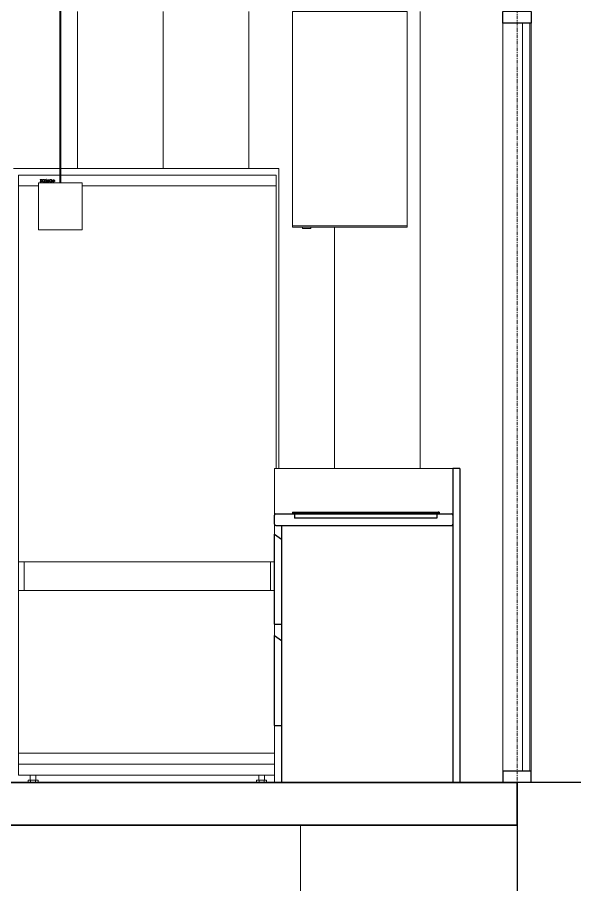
# Model space of a CAD drawing. Header units: millimetres. Extents: x -24070 to 93572, y -3360 to 13033.
# Drawn here: x 59609 to 61562, y -358 to 2680 of the extents above; entities that cross this region are included whole.
import ezdxf

# ---------------------------------------------------------------- set-up
doc = ezdxf.new("R2010")
doc.units = ezdxf.units.MM
doc.linetypes.add('Dash - Tight', pattern=[4.5, 3, -1.5])
doc.linetypes.add('Grid Line', pattern=[22.225, 12.7, -3.175, 3.175, -3.175])
for name, color, linetype, lineweight in [('A-FLOR', 192, 'Continuous', 9), ('A-FLOR-LEVL', 51, 'Continuous', 9), ('A-GENM', 13, 'Continuous', 9), ('A-GLAZ-CURT', 52, 'Continuous', 9), ('A-GLAZ-CWMG', 51, 'Continuous', 9), ('A-WALL', 113, 'Continuous', 9), ('A-WALL-PATT', 111, 'Continuous', 9), ('E-LITE-EQPM', 33, 'Continuous', 9), ('I-FURN-PNLS', 30, 'Continuous', 9), ('Q-CASE', 31, 'Continuous', 9), ('Q-SPCQ', 91, 'Continuous', 9), ('S-GRID', 1, 'Continuous', 9)]:
    doc.layers.add(name, color=color, linetype=linetype, lineweight=lineweight)
pattern_1 = [(90, (58619.97, 1850), (-300, 2e-14), [])]

# ---------------------------------------------------------------- blocks, each defined once
blk = doc.blocks.new('Miele Built-in Rangehood DA 2210 - Rangehood DA-2210-678974-Building Section')
at = {"layer": 'Q-SPCQ'}
for p, q in [((2414.6, 1945), (2414.6, 1950)), ((2414.6, 1950), (2816.6, 1950)), ((2414.6, 1945), (2816.6, 1945)), ((2449.6, 1945), (2449.6, 1940)), ((2449.6, 1945), (2449.6, 1940)), ((2449.6, 1945), (2449.6, 1940)), ((2449.6, 1945), (2449.6, 1940)), ((2449.6, 1945), (2449.6, 1940)), ((2449.6, 1945), (2449.6, 1940)), ((2479.6, 1940), (2479.6, 1945)), ((2479.6, 1940), (2479.6, 1945)), ((2479.6, 1940), (2479.6, 1945)), ((2479.6, 1940), (2479.6, 1945)), ((2479.6, 1940), (2479.6, 1945)), ((2479.6, 1940), (2479.6, 1945)), ((2816.6, 1950), (2816.6, 1945)), ((2450.1, 1940), (2450.1, 1940)), ((2450.1, 1940), (2450.1, 1940)), ((2450.1, 1940), (2450.1, 1940)), ((2464.6, 1940), (2450.1, 1940)), ((2450.1, 1940), (2450.1, 1940)), ((2450.1, 1940), (2450.1, 1940)), ((2479.1, 1940), (2464.6, 1940)), ((2479.1, 1940), (2479.1, 1940)), ((2479.1, 1940), (2479.1, 1940)), ((2479.1, 1940), (2479.1, 1940)), ((2479.1, 1940), (2479.1, 1940)), ((2479.1, 1940), (2479.1, 1940))]:
    blk.add_line(p, q, dxfattribs=at)
blk = doc.blocks.new('Miele Induction Cooktop KM 6350 LPT - Miele Induction Cooktop 6350 LPT-680524-Building Section')
at = {"layer": 'A-GENM', "lineweight": 25}
for p, q in [((2414.6, 946.8), (2417.6, 946.8)), ((2414.6, 946.8), (2414.6, 943.8)), ((2414.6, 943.8), (2417.6, 943.8)), ((2414.6, 943.8), (2601.6, 943.8)), ((2414.6, 943.8), (2414.6, 940.8)), ((2417.6, 946.8), (2417.6, 943.8)), ((2606.7, 943.8), (2601.6, 943.8)), ((2601.6, 943.8), (2601.6, 940.8)), ((2601.6, 943.8), (2601.6, 940.8)), ((2890.6, 943.8), (2606.6, 943.8)), ((2606.6, 943.8), (2606.6, 940.8)), ((2606.7, 943.8), (2606.7, 940.8)), ((2890.4, 943.8), (2895.6, 943.8)), ((2890.4, 943.8), (2890.4, 940.8)), ((2890.6, 943.8), (2890.6, 940.8)), ((2895.6, 943.8), (2895.6, 940.8)), ((2928.6, 943.8), (2895.6, 943.8)), ((2895.6, 943.8), (2895.6, 940.8)), ((2928.6, 946.8), (2925.6, 946.8)), ((2925.6, 946.8), (2925.6, 943.8)), ((2928.6, 943.8), (2925.6, 943.8)), ((2928.6, 946.8), (2928.6, 943.8)), ((2928.6, 943.8), (2928.6, 940.8)), ((2414.6, 940.8), (2601.6, 940.8)), ((2422.6, 940.8), (2920.6, 940.8)), ((2422.6, 940.8), (2422.6, 925.8)), ((2920.6, 925.8), (2422.6, 925.8)), ((2606.7, 940.8), (2601.6, 940.8)), ((2606.6, 940.8), (2890.6, 940.8)), ((2890.4, 940.8), (2895.6, 940.8)), ((2928.6, 940.8), (2895.6, 940.8)), ((2920.6, 940.8), (2920.6, 925.8))]:
    blk.add_line(p, q, dxfattribs=at)
at = {"layer": 'A-GENM'}
for p, q in [((2418.6, 946.8), (2417.6, 946.8)), ((2417.6, 946.8), (2421.6, 946.8)), ((2421.6, 946.8), (2739.7, 946.8)), ((2598.6, 943.8), (2598.6, 940.8)), ((2603.6, 943.8), (2603.6, 940.8)), ((2738.9, 943.8), (2738.9, 946.8)), ((2739.7, 946.8), (2741.1, 946.8)), ((2739.7, 946.8), (2741.1, 946.8)), ((2739.7, 943.8), (2739.7, 946.8)), ((2739.7, 943.8), (2739.7, 946.8)), ((2741.1, 946.8), (2746.8, 946.8)), ((2741.1, 943.8), (2741.1, 946.8)), ((2741.1, 943.8), (2741.1, 946.8)), ((2746.8, 946.8), (2748.2, 946.8)), ((2746.8, 946.8), (2748.2, 946.8)), ((2746.8, 943.8), (2746.8, 946.8)), ((2746.8, 943.8), (2746.8, 946.8)), ((2748.2, 946.8), (2748.4, 946.8)), ((2748.2, 946.8), (2748.4, 946.8)), ((2748.2, 943.8), (2748.2, 946.8)), ((2748.2, 943.8), (2748.2, 946.8)), ((2748.2, 946.8), (2921.6, 946.8)), ((2748.6, 943.8), (2748.6, 946.8)), ((2748.6, 943.8), (2748.6, 946.8)), ((2893.6, 940.8), (2893.6, 943.8)), ((2898.6, 940.8), (2898.6, 943.8)), ((2921.6, 946.8), (2925.6, 946.8)), ((2925.6, 946.8), (2924.6, 946.8))]:
    blk.add_line(p, q, dxfattribs=at)
blk = doc.blocks.new('Miele MasterCool KF 1911 Vi - Miele Fridge_Freezer KF 1911 Vi-684776-Building Section')
at = {"layer": 'Q-SPCQ'}
for p, q in [((1455.6, 2127), (1455.6, 2090.1)), ((1600.5, 2127), (1455.6, 2127)), ((2357.6, 2127), (1602.6, 2127)), ((2357.6, 2090.1), (2357.6, 2127)), ((1536.9, 2112.2), (1531.2, 2112.2)), ((1531.2, 2112.2), (1531.2, 2110.9)), ((1531.2, 2110.9), (1532.2, 2110.9)), ((1532.2, 2105.2), (1531.2, 2105.2)), ((1531.2, 2105.2), (1531.2, 2103.8)), ((1531.2, 2103.8), (1534.8, 2103.8)), ((1532.2, 2110.9), (1532.2, 2105.2)), ((1533.8, 2105.2), (1533.8, 2108.9)), ((1533.8, 2108.9), (1537.5, 2103.8)), ((1534.8, 2105.2), (1533.8, 2105.2)), ((1534.8, 2103.8), (1534.8, 2105.2)), ((1539.3, 2108.9), (1536.9, 2112.2)), ((1537.5, 2103.8), (1541.2, 2108.9)), ((1541.7, 2112.2), (1539.3, 2108.9)), ((1541.2, 2105.2), (1540.2, 2105.2)), ((1540.2, 2105.2), (1540.2, 2103.8)), ((1540.2, 2103.8), (1546.7, 2103.8)), ((1541.2, 2108.9), (1541.2, 2105.2)), ((1546.7, 2112.2), (1541.7, 2112.2)), ((1545.7, 2105.2), (1545.7, 2110.9)), ((1545.7, 2110.9), (1546.7, 2110.9)), ((1546.7, 2105.2), (1545.7, 2105.2)), ((1546.7, 2110.9), (1546.7, 2112.2)), ((1546.7, 2103.8), (1546.7, 2105.2)), ((1553.1, 2110.2), (1547.6, 2110.2)), ((1547.6, 2110.2), (1547.6, 2108.8)), ((1547.6, 2108.8), (1548.6, 2108.8)), ((1548.6, 2105.2), (1547.6, 2105.2)), ((1547.6, 2105.2), (1547.6, 2103.8)), ((1547.6, 2103.8), (1554.1, 2103.8)), ((1548.6, 2108.8), (1548.6, 2105.2)), ((1552.4, 2113.1), (1549.6, 2111.8)), ((1549.6, 2111.8), (1550.2, 2110.4)), ((1550.2, 2110.4), (1553, 2111.7)), ((1553, 2111.7), (1552.4, 2113.1)), ((1553.1, 2105.2), (1553.1, 2110.2)), ((1554.1, 2105.2), (1553.1, 2105.2)), ((1554.1, 2103.8), (1554.1, 2105.2)), ((1558.6, 2107.6), (1558.6, 2108.5)), ((1560, 2107.6), (1558.6, 2107.6)), ((1558.6, 2105.8), (1558.6, 2106.6)), ((1558.6, 2106.6), (1564.1, 2106.6)), ((1560, 2108.5), (1560, 2107.6)), ((1563.9, 2105.8), (1561.4, 2105.8)), ((1571, 2112.2), (1565.3, 2112.2)), ((1565.3, 2112.2), (1565.3, 2110.9)), ((1565.3, 2110.9), (1566.3, 2110.9)), ((1566.3, 2105.2), (1565.3, 2105.2)), ((1565.3, 2105.2), (1565.3, 2103.8)), ((1565.3, 2103.8), (1572, 2103.8)), ((1566.3, 2110.9), (1566.3, 2105.2)), ((1571, 2105.2), (1571, 2112.2)), ((1572, 2105.2), (1571, 2105.2)), ((1572, 2103.8), (1572, 2105.2)), ((1577, 2107.6), (1577, 2108.5)), ((1578.4, 2107.6), (1577, 2107.6)), ((1577, 2105.8), (1577, 2106.6)), ((1577, 2106.6), (1582.4, 2106.6)), ((1578.4, 2108.5), (1578.4, 2107.6)), ((1582.3, 2105.8), (1579.8, 2105.8)), ((1455.6, 2090.1), (1455.6, 773)), ((1525.4, 2090.1), (1455.6, 2090.1)), ((2357.6, 2090.1), (1677.8, 2090.1)), ((2357.6, 1100), (2357.6, 2090.1)), ((1455.6, 773), (2351.6, 773)), ((1455.6, 773), (1455.6, 672)), ((1474.6, 672), (1474.6, 773)), ((1474.6, 672), (1474.6, 773)), ((2338.5, 773), (2338.5, 672)), ((2338.5, 773), (2338.5, 672)), ((2351.6, 672), (1455.6, 672)), ((1455.6, 672), (1455.6, 102)), ((1455.6, 102), (2351.6, 102)), ((1455.6, 64), (1455.6, 102)), ((1455.6, 25.4), (1455.6, 64)), ((2351.5, 64), (1455.6, 64)), ((1455.6, 25.4), (2351.5, 25.4)), ((1489.1, 7.6), (1497.7, 7.6)), ((1489.1, 7.6), (1489.1, 0)), ((1496.4, 25.4), (1496.4, 7.6)), ((1497.7, 7.6), (1515.1, 7.6)), ((1497.7, 0), (1497.7, 7.6)), ((1515.1, 7.6), (1523.7, 7.6)), ((1515.1, 0), (1515.1, 7.6)), ((1516.4, 7.6), (1516.4, 25.4)), ((1523.7, 0), (1523.7, 7.6)), ((2289.5, 7.6), (2298.1, 7.6)), ((2289.5, 0), (2289.5, 7.6)), ((2296.8, 25.4), (2296.8, 7.6)), ((2298.1, 7.6), (2315.5, 7.6)), ((2298.1, 0), (2298.1, 7.6)), ((2315.5, 7.6), (2324.1, 7.6)), ((2315.5, 0), (2315.5, 7.6)), ((2316.8, 7.6), (2316.8, 25.4)), ((2324.1, 7.6), (2324.1, 0))]:
    blk.add_line(p, q, dxfattribs=at)
at = {"layer": 'Q-SPCQ', "flags": 128}
for points in [[(1564.1, 2106.6), (1563.9, 2107.5), (1563.6, 2108.3), (1563, 2109), (1562.3, 2109.7), (1561.4, 2110.1), (1560.4, 2110.4), (1559.3, 2110.5), (1558.3, 2110.4), (1557.3, 2110.1), (1556.4, 2109.7), (1555.6, 2109), (1555, 2108.3), (1554.7, 2107.5), (1554.6, 2106.6)], [(1582.4, 2106.6), (1582.3, 2107.5), (1582, 2108.3), (1581.4, 2109), (1580.7, 2109.7), (1579.8, 2110.1), (1578.8, 2110.4), (1577.7, 2110.5), (1576.6, 2110.4), (1575.6, 2110.1), (1574.7, 2109.7), (1574, 2109), (1573.4, 2108.3), (1573.1, 2107.5), (1572.9, 2106.6)]]:
    blk.add_lwpolyline(points, dxfattribs=at)
at = {"layer": 'Q-SPCQ'}
for centre, radius, start, end in [((1557.7, 2106.9), 3.14, 185.0568, 256.9012), ((1559.2, 2109.2), 5.87, 248.0067, 323.9933), ((1559.3, 2108.5), 0.706, 0, 180), ((1559.5, 2105.8), 0.922, 180, 270), ((1559.9, 2106.5), 1.72, 257.1888, 335.3468), ((1576.1, 2106.9), 3.14, 185.0568, 256.9012), ((1577.6, 2109.2), 5.87, 248.0067, 323.9933), ((1577.7, 2108.5), 0.706, 0, 180), ((1577.9, 2105.8), 0.922, 180, 270), ((1578.3, 2106.5), 1.72, 257.1888, 335.3468)]:
    blk.add_arc(centre, radius, start, end, dxfattribs=at)
blk = doc.blocks.new('4500_Kitchen Island - 4500_Kitchen Island-690287-Building Section')
at = {"layer": 'Q-CASE'}
for p, q in [((2351.6, 1100), (2976.6, 1100)), ((2351.6, 1100), (2351.6, 935.8)), ((2351.6, 905), (2351.6, 870)), ((2351.6, 555), (2351.6, 515)), ((2351.6, 200), (2351.6, 0))]:
    blk.add_line(p, q, dxfattribs=at)
at = {"layer": 'Q-CASE', "lineweight": 25}
for p, q in [((3001.6, 1100), (2976.6, 1100)), ((2976.6, 1100), (2976.6, 0)), ((3001.6, 1100), (3001.6, 0)), ((2351.6, 905), (2351.6, 935.8)), ((2356.6, 940.8), (2971.6, 940.8)), ((2976.6, 935.8), (2976.6, 905)), ((2356.6, 900), (2971.6, 900)), ((2376.6, 900), (2976.6, 900)), ((2376.6, 900), (2376.6, 0)), ((2976.6, 900), (2976.6, 0)), ((2351.6, 555), (2351.6, 870)), ((2351.6, 870), (2376.6, 852.5)), ((2376.6, 852.5), (2376.6, 555)), ((2351.6, 555), (2376.6, 555)), ((2351.6, 200), (2351.6, 515)), ((2351.6, 515), (2376.6, 497.5)), ((2376.6, 497.5), (2376.6, 200)), ((2351.6, 200), (2376.6, 200)), ((2976.6, 0), (2376.6, 0)), ((2976.6, 0), (3001.6, 0))]:
    blk.add_line(p, q, dxfattribs=at)
for centre, start, end in [((2356.6, 935.8), 90, 180), ((2971.6, 935.8), 360, 90), ((2356.6, 905), 180, 270), ((2971.6, 905), 270, 0)]:
    blk.add_arc(centre, 5, start, end, dxfattribs=at)
blk = doc.blocks.new('hood enclosure - hood enclosure-697575-Building Section')
at = {"layer": 'I-FURN-PNLS'}
for p, q in [((2816.6, 2700), (2414.6, 2700)), ((2414.6, 2700), (2414.6, 1950)), ((2816.6, 2700), (2816.6, 1950)), ((2414.6, 1950), (2816.6, 1950))]:
    blk.add_line(p, q, dxfattribs=at)
blk = doc.blocks.new('SH_Lighting-Pendant-Litecontrol-Mod66-8_Foot_09 - P-D-66N28T8-802440-Building Section')
at = {"layer": 'E-LITE-EQPM'}
for p, q in [((1600.1, 2710.5), (1600.1, 2100.9)), ((1600.1, 2710.5), (1601.6, 2710.5)), ((1601.6, 2710.5), (1603.1, 2710.5)), ((1603.1, 2100.9), (1603.1, 2710.5)), ((1677.8, 2100.9), (1525.4, 2100.9)), ((1525.4, 2100.9), (1525.4, 1935.8)), ((1677.8, 1935.8), (1677.8, 2100.9)), ((1525.4, 1935.8), (1677.8, 1935.8))]:
    blk.add_line(p, q, dxfattribs=at)
blk = doc.blocks.new('System Panel - Glazed-976966-Building Section')
at = {"layer": 'A-GLAZ-CURT', "lineweight": 18}
for p, q in [((3220.6, 2660), (3220.6, 40)), ((3246, 2660), (3220.6, 2660)), ((3246, 40), (3246, 2660)), ((3246, 40), (3220.6, 40))]:
    blk.add_line(p, q, dxfattribs=at)
blk = doc.blocks.new('Rectangular Mullion - 64 x 128 rectangular-976962-Building Section')
at = {"layer": 'A-GLAZ-CWMG'}
for p, q in [((3151.6, 2660), (3151.6, 40)), ((3251.6, 2660), (3251.6, 40))]:
    blk.add_line(p, q, dxfattribs=at)
blk = doc.blocks.new('Rectangular Mullion - 64 x 128 rectangular-V57-Building Section')
at = {"layer": 'A-GLAZ-CWMG', "lineweight": 25}
for p, q in [((3151.6, 2660), (3151.6, 2700)), ((3251.6, 2700), (3151.6, 2700)), ((3251.6, 2700), (3251.6, 2660)), ((3251.6, 2660), (3151.6, 2660))]:
    blk.add_line(p, q, dxfattribs=at)
blk = doc.blocks.new('Rectangular Mullion - 64 x 128 rectangular-V58-Building Section')
at = {"layer": 'A-GLAZ-CWMG', "lineweight": 25}
for p, q in [((3251.6, 40), (3151.6, 40)), ((3151.6, 40), (3151.6, 0)), ((3251.6, 0), (3251.6, 40)), ((3251.6, 0), (3151.6, 0))]:
    blk.add_line(p, q, dxfattribs=at)

msp = doc.modelspace()

# ---------------------------------------------------------------- hatches: boundary and pattern name
at = {"layer": 'A-WALL-PATT'}
h = msp.add_hatch(dxfattribs=at)
h.set_pattern_fill('FP_17', color=256, style=0, pattern_type=2)
h.set_pattern_definition(pattern_1)
h.paths.add_polyline_path([(56818.6, 0), (56974.6, 0), (56974.6, 2210), (58856.6, 2210), (58856.6, 1100), (59009.6, 1100), (59009.6, 1446), (59065.1, 1446), (59065.1, 1448), (59009.6, 1448), (59009.6, 1908.5), (59595.6, 1908.5), (59595.6, 2150), (59758.1, 2150), (59758.1, 2700), (56818.6, 2700), (56818.6, 338)], flags=0)
h.paths.add_polyline_path([(59495.7, 0), (59595.6, 0), (59595.6, 854), (59584.1, 854), (59584.1, 850), (59030.1, 850), (59030.1, 854), (59009.6, 854), (59009.6, 0)], flags=0)
h.paths.add_polyline_path([(61309.6, 0), (61309.6, 2700), (60974.6, 2700), (60974.6, 1945), (60637.1, 1945), (60637.1, 1940), (60608.1, 1940), (60608.1, 1945), (60572.6, 1945), (60572.6, 2700), (59761.1, 2700), (59761.1, 2150), (60525.6, 2150), (60525.6, 1100), (61159.6, 1100), (61159.6, 0)], flags=0)
h = msp.add_hatch(dxfattribs=at)
h.set_pattern_fill('FP_17', color=256, style=0, pattern_type=2)
h.set_pattern_definition(pattern_1)
h.paths.add_polyline_path([(62216.8, -589), (62216.8, 2700), (61409.6, 2700), (61409.6, 0), (61639.6, 0), (61639.6, -429.7), (61919.4, -510), (62204.8, -585.7)], flags=0)

# ---------------------------------------------------------------- linework, layer by layer
at = {"layer": 'A-FLOR', "lineweight": 35}
for p, q in [((55359.6, 0), (61359.6, 0)), ((61359.6, -150), (61359.6, 0)), ((61359.6, -150), (55359.6, -150))]:
    msp.add_line(p, q, dxfattribs=at)
at = {"layer": 'A-FLOR-LEVL', "linetype": 'Dash - Tight'}
msp.add_line((32606.9, 0), (85592, 0), dxfattribs=at)
at = {"layer": 'A-WALL'}
for p, q in [((59595.6, 2150), (59758.5, 2150)), ((59760.6, 2150), (60525.6, 2150)), ((60525.6, 2150), (60525.6, 1100)), ((60601.6, -150), (60601.6, -550))]:
    msp.add_line(p, q, dxfattribs=at)
at = {"layer": 'A-WALL', "lineweight": 25}
for p, q in [((61639.6, 0), (61359.6, 0)), ((61359.6, -150), (61359.6, -1500))]:
    msp.add_line(p, q, dxfattribs=at)
at = {"layer": 'S-GRID', "linetype": 'Grid Line'}
msp.add_line((61359.6, -304.8), (61359.6, 11733.1), dxfattribs=at)

# ---------------------------------------------------------------- block references
at = {"layer": 'A-GENM', "lineweight": 25}
msp.add_blockref('Miele Induction Cooktop KM 6350 LPT - Miele Induction Cooktop 6350 LPT-680524-Building Section', (58158, 0), dxfattribs=at)
at = {"layer": 'A-GLAZ-CURT', "lineweight": 18}
msp.add_blockref('System Panel - Glazed-976966-Building Section', (58158, 0), dxfattribs=at)
at = {"layer": 'A-GLAZ-CWMG', "lineweight": 25}
msp.add_blockref('Rectangular Mullion - 64 x 128 rectangular-V57-Building Section', (58158, 0), dxfattribs=at)
at = {"layer": 'A-GLAZ-CWMG'}
for name in ['Rectangular Mullion - 64 x 128 rectangular-976962-Building Section', 'Rectangular Mullion - 64 x 128 rectangular-V58-Building Section']:
    msp.add_blockref(name, (58158, 0), dxfattribs=at)
at = {"layer": 'E-LITE-EQPM'}
msp.add_blockref('SH_Lighting-Pendant-Litecontrol-Mod66-8_Foot_09 - P-D-66N28T8-802440-Building Section', (58158, 0), dxfattribs=at)
at = {"layer": 'I-FURN-PNLS'}
msp.add_blockref('hood enclosure - hood enclosure-697575-Building Section', (58158, 0), dxfattribs=at)
at = {"layer": 'Q-CASE', "lineweight": 25}
msp.add_blockref('4500_Kitchen Island - 4500_Kitchen Island-690287-Building Section', (58158, 0), dxfattribs=at)
at = {"layer": 'Q-SPCQ'}
for name in ['Miele MasterCool KF 1911 Vi - Miele Fridge_Freezer KF 1911 Vi-684776-Building Section', 'Miele Built-in Rangehood DA 2210 - Rangehood DA-2210-678974-Building Section']:
    msp.add_blockref(name, (58158, 0), dxfattribs=at)

doc.saveas('drawing.dxf')
